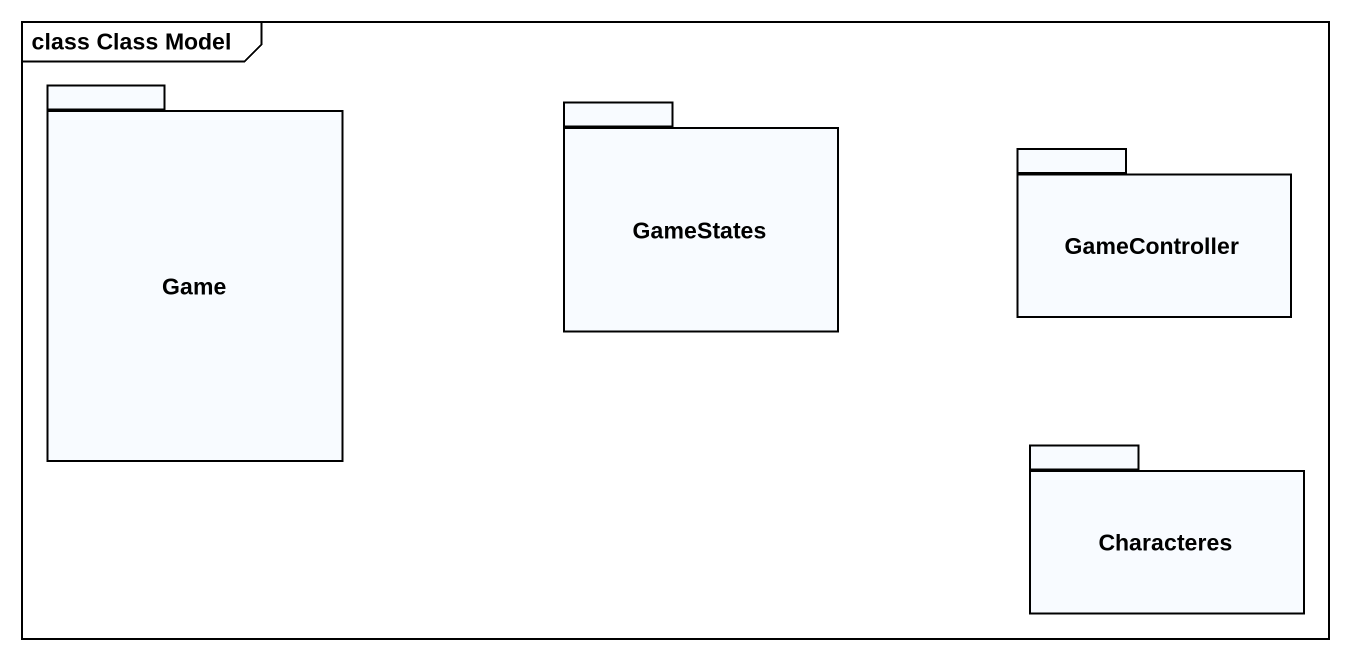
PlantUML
@startuml
mainframe class Class Model
package Game {
}
package GameStates {
}
package GameController {
}
package Characteres {
}
@enduml
